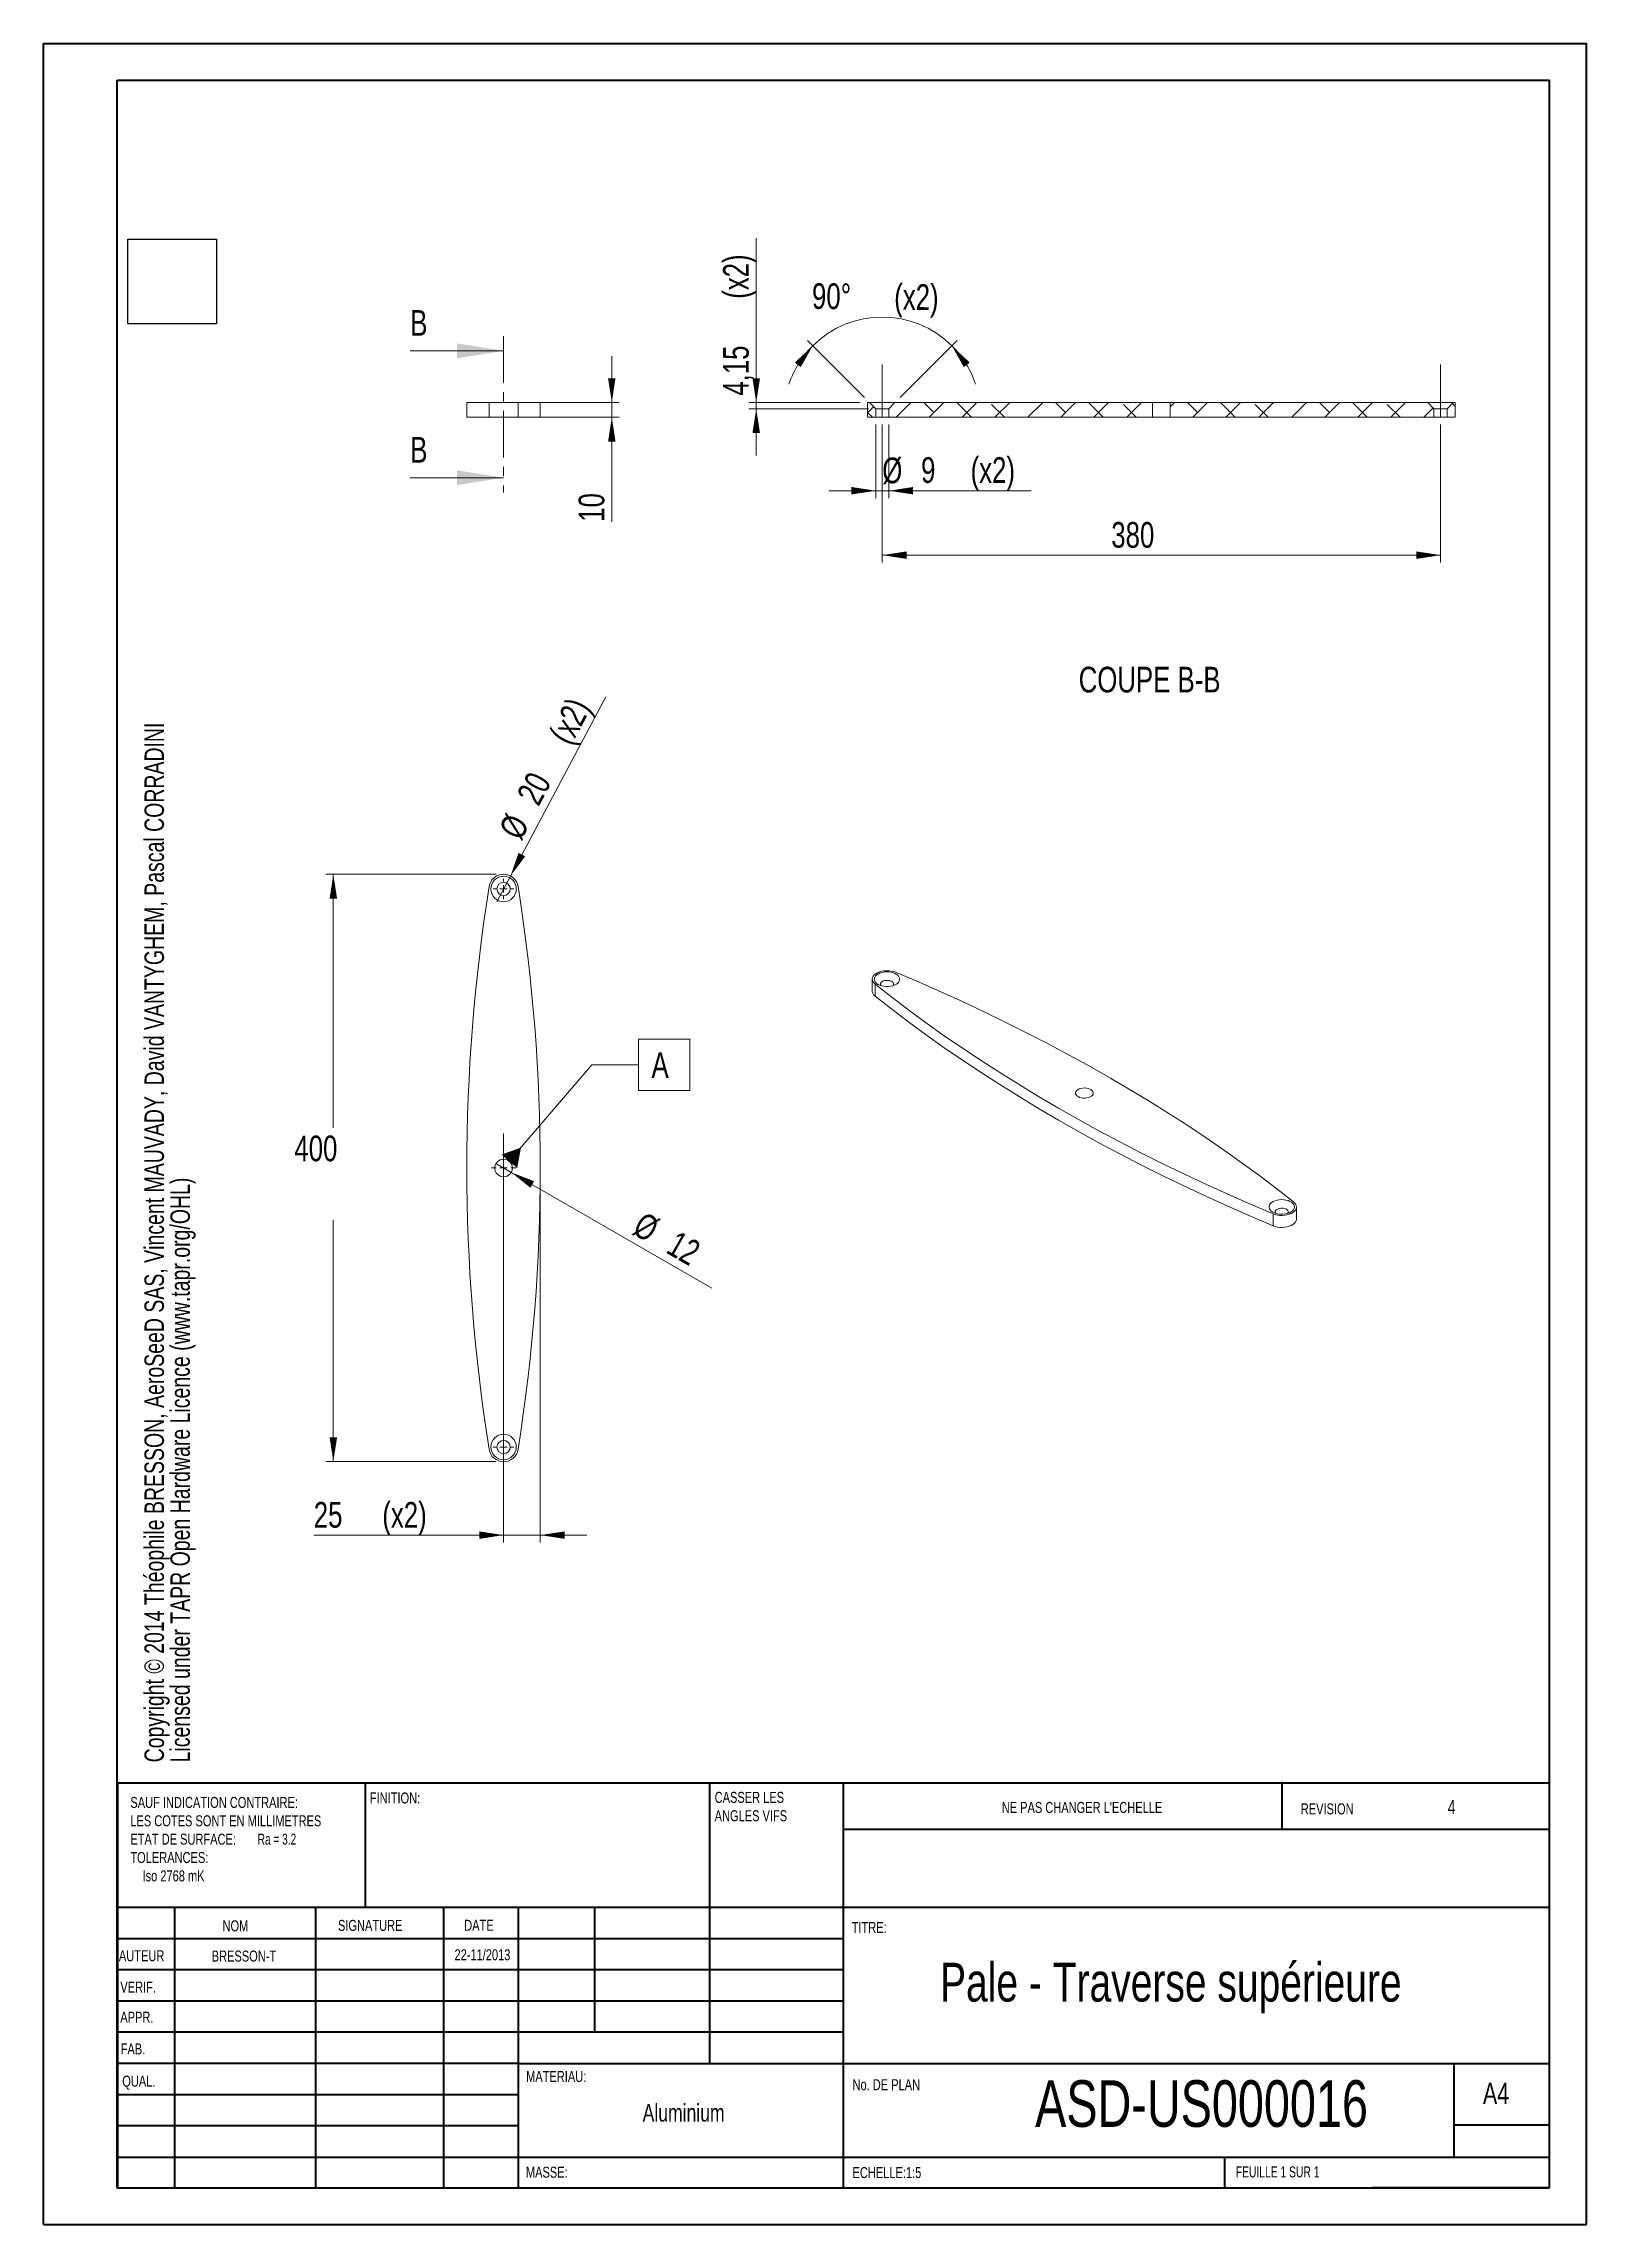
# Model space of a CAD drawing. Header units: millimetres. Extents: x 0 to 210, y 0 to 297.
import ezdxf

# ---------------------------------------------------------------- set-up
doc = ezdxf.new("R2010")
doc.units = ezdxf.units.MM
doc.linetypes.add('CENTER', pattern=[10.16, 6.35, -1.27, 1.27, -1.27])
doc.linetypes.add('CENTERX2', pattern=[20.32, 12.7, -2.54, 2.54, -2.54])
doc.styles.add('SLDTEXTSTYLE0', font='TXT', dxfattribs={"width": 0.75})
doc.styles.add('SLDTEXTSTYLE1', font='TXT', dxfattribs={"width": 0.7})
doc.styles.add('SLDTEXTSTYLE2', font='TXT', dxfattribs={"width": 0.6875})
doc.dimstyles.new('SLDDIMSTYLE0', dxfattribs={"dimtxt": 3.5, "dimasz": 3.302, "dimexe": 0, "dimexo": 0.0625, "dimgap": 0.875, "dimtad": 1, "dimlfac": 5, "dimrnd": 1e-09, "dimzin": 12, "dimdsep": 46, "dimtxsty": 'SLDTEXTSTYLE0', "dimsah": 1, "dimcen": 0.09, "dimadec": 0, "dimazin": 3, "dimtfac": 1, "dimtmove": 0, "dimatfit": 0, "dimfxl": 1, "dimfrac": 2, "dimtolj": 1, "dimtzin": 12, "dimarcsym": 0})
doc.dimstyles.new('SLDDIMSTYLE1', dxfattribs={"dimtxt": 3.5, "dimasz": 3.302, "dimexe": 0, "dimexo": 0.0625, "dimgap": 0.875, "dimtad": 0, "dimtih": 1, "dimtoh": 1, "dimlfac": 5, "dimrnd": 1e-09, "dimzin": 12, "dimdsep": 46, "dimtxsty": 'SLDTEXTSTYLE0', "dimsah": 1, "dimcen": 0.09, "dimadec": 0, "dimazin": 3, "dimtfac": 1, "dimtofl": 0, "dimtmove": 0, "dimatfit": 3, "dimfxl": 1, "dimfrac": 2, "dimtolj": 1, "dimtzin": 12, "dimarcsym": 0})
doc.dimstyles.new('SLDDIMSTYLE2', dxfattribs={"dimtxt": 3.5, "dimasz": 3.302, "dimexe": 0, "dimexo": 0.0625, "dimgap": 0.875, "dimtad": 1, "dimlfac": 5, "dimrnd": 1e-09, "dimzin": 12, "dimdsep": 46, "dimtxsty": 'SLDTEXTSTYLE0', "dimblk1": 'NONE', "dimsah": 1, "dimcen": 0, "dimadec": 0, "dimazin": 3, "dimtfac": 1, "dimtmove": 0, "dimatfit": 3, "dimldrblk": 'NONE', "dimfxl": 1, "dimfrac": 2, "dimtolj": 1, "dimtzin": 12, "dimarcsym": 0})
doc.dimstyles.new('SLDDIMSTYLE4', dxfattribs={"dimtxt": 3.5, "dimasz": 3.302, "dimexe": 0, "dimexo": 0.0625, "dimgap": 0.875, "dimtad": 1, "dimdec": 4, "dimlfac": 5, "dimzin": 12, "dimdsep": 46, "dimtxsty": 'SLDTEXTSTYLE0', "dimsah": 1, "dimcen": 0.09, "dimazin": 3, "dimtfac": 1, "dimtofl": 0, "dimtmove": 0, "dimatfit": 3, "dimfxl": 1, "dimfrac": 2, "dimtolj": 1, "dimtzin": 12, "dimarcsym": 0})
picture_1 = doc.add_image_def('image1.bmp', size_in_pixel=(400, 420))

# ---------------------------------------------------------------- blocks, each defined once
blk = doc.blocks.new('SW_NOTE_0')
at = {"color": 0, "linetype": 'Continuous', "lineweight": 0, "char_height": 2.6458, "attachment_point": 1, "rotation": 90, "style": 'SLDTEXTSTYLE0'}
for s, insert in [('Copyright © 2014 Théophile BRESSON, AeroSeeD SAS, Vincent MAUVADY, David VANTYGHEM, Pascal CORRADINI', (-3.41, 0)), ('Licensed under TAPR Open Hardware Licence (www.tapr.org/OHL)', (0.12, 0))]:
    blk.add_mtext(s, dxfattribs=dict(at, insert=insert))
blk = doc.blocks.new('SW_NOTE_1')
at = {"color": 0, "linetype": 'Continuous', "lineweight": 0, "char_height": 1.5, "attachment_point": 1, "style": 'SLDTEXTSTYLE0'}
for s, insert in [('CASSER LES', (0, 1.93)), ('ANGLES VIFS', (0, -0.57))]:
    blk.add_mtext(s, dxfattribs=dict(at, insert=insert))
blk = doc.blocks.new('SW_NOTE_2')
at = {"color": 0, "linetype": 'Continuous', "lineweight": 0, "char_height": 1.5, "attachment_point": 1}
for s, insert, style in [('SAUF INDICATION CONTRAIRE:', (0, 1.93), 'SLDTEXTSTYLE0'), ('LES COTES SONT EN MILLIMETRES', (0, -0.57), 'SLDTEXTSTYLE0'), ('TOLERANCES:', (0, -5.57), 'SLDTEXTSTYLE0'), ('ETAT DE SURFACE:', (0, -3.07), 'SLDTEXTSTYLE0'), ('Ra = 3.2', (17.33, -3.07), 'SLDTEXTSTYLE2'), ('Iso 2768 mK', (1.66, -8.07), 'SLDTEXTSTYLE0')]:
    blk.add_mtext(s, dxfattribs=dict(at, insert=insert, style=style))
blk = doc.blocks.new('*D4')
at = {"color": 7, "linetype": 'Continuous', "lineweight": 0}
for p, q in [((77.42, 248.32), (77.42, 254.67)), ((65.66, 248.32), (78.42, 248.32)), ((77.42, 248.32), (77.42, 246.32)), ((65.66, 246.32), (78.42, 246.32)), ((77.42, 246.32), (77.42, 232.09))]:
    blk.add_line(p, q, dxfattribs=at)
for points in [[(77.42, 248.32), (77.92, 251.63), (76.91, 251.63)], [(77.42, 246.32), (76.91, 243.02), (77.92, 243.02)]]:
    blk.add_solid(points, dxfattribs=at)
at = {"color": 7, "linetype": 'Continuous', "lineweight": 0, "insert": (72.9, 232.09, 0.02), "char_height": 3.5, "attachment_point": 1, "rotation": 90, "style": 'SLDTEXTSTYLE0'}
blk.add_mtext('10', dxfattribs=at)
blk = doc.blocks.new('*D5')
at = {"color": 7, "linetype": 'Continuous', "lineweight": 0}
for p, q in [((61.69, 184.09), (38.51, 184.09)), ((39.51, 184.09), (39.51, 149.55)), ((39.51, 104.09), (39.51, 136.99)), ((61.69, 104.09), (38.51, 104.09))]:
    blk.add_line(p, q, dxfattribs=at)
for points in [[(39.51, 184.09), (39.01, 180.78), (40.02, 180.78)], [(39.51, 104.09), (40.02, 107.39), (39.01, 107.39)]]:
    blk.add_solid(points, dxfattribs=at)
at = {"color": 7, "linetype": 'Continuous', "lineweight": 0, "insert": (34.21, 148.5, -0.98), "char_height": 3.5, "attachment_point": 1, "style": 'SLDTEXTSTYLE0'}
blk.add_mtext('400', dxfattribs=at)
blk = doc.blocks.new('*D7')
at = {"color": 7, "linetype": 'Continuous', "lineweight": 0}
for q in [(76.62, 208.26), (61.75, 180.32)]:
    blk.add_line((63.63, 183.85), q, dxfattribs=at)
blk.add_solid([(63.63, 183.85), (65.63, 186.53), (64.73, 187)], dxfattribs=at)
at = {"color": 7, "linetype": 'Continuous', "lineweight": 0, "char_height": 3.5, "attachment_point": 1, "rotation": 61.9664, "style": 'SLDTEXTSTYLE0'}
for s, insert in [('(x2)', (68.74, 203.11, -0.98)), ('20', (64.36, 194.87, -0.98)), ('%%c', (61.93, 190.19, -0.98))]:
    blk.add_mtext(s, dxfattribs=dict(at, insert=insert))
blk = doc.blocks.new('_NONE')
blk = doc.blocks.new('*D8')
at = {"color": 7, "linetype": 'Continuous', "lineweight": 0}
for p, q in [((62.69, 148.79), (62.69, 93.09)), ((67.69, 143.09), (67.69, 93.09)), ((62.69, 94.09), (36.85, 94.09)), ((62.69, 94.09), (67.69, 94.09)), ((67.69, 94.09), (74.04, 94.09))]:
    blk.add_line(p, q, dxfattribs=at)
for points in [[(62.69, 94.09), (59.39, 94.59), (59.39, 93.58)], [(67.69, 94.09), (70.99, 93.58), (70.99, 94.59)]]:
    blk.add_solid(points, dxfattribs=at)
at = {"color": 7, "linetype": 'Continuous', "lineweight": 0, "char_height": 3.5, "attachment_point": 1, "style": 'SLDTEXTSTYLE0'}
for s, insert in [('25', (36.85, 98.6, -0.98)), ('(x2)', (46.18, 98.6, -0.98))]:
    blk.add_mtext(s, dxfattribs=dict(at, insert=insert))
blk = doc.blocks.new('*D9')
at = {"color": 7, "linetype": 'Continuous', "lineweight": 0}
for q in [(61.65, 144.69), (91.05, 127.71)]:
    blk.add_line((63.73, 143.49), q, dxfattribs=at)
blk.add_solid([(63.73, 143.49), (66.33, 141.4), (66.84, 142.28)], dxfattribs=at)
at = {"color": 7, "linetype": 'Continuous', "lineweight": 0, "char_height": 3.5, "attachment_point": 1, "rotation": 330, "style": 'SLDTEXTSTYLE0'}
for s, insert in [('%%c', (81.79, 138.25, -0.98)), ('12', (86.39, 135.66, -0.98))]:
    blk.add_mtext(s, dxfattribs=dict(at, insert=insert))
blk = doc.blocks.new('SW_CENTERMARKSYMBOL_0')
at = {"color": 0, "linetype": 'Continuous', "lineweight": 0}
for p, q in [((-1, 0), (-1.4, 0)), ((0, 0), (-0.5, 0)), ((0, 1), (0, 1.4)), ((0, 0), (0, 0.5)), ((0, 0), (0, -0.5)), ((0, 0), (0.5, 0)), ((1, 0), (1.4, 0)), ((0, -1), (0, -1.4))]:
    blk.add_line(p, q, dxfattribs=at)
blk = doc.blocks.new('SW_CENTERMARKSYMBOL_1')
at = {"color": 0, "linetype": 'Continuous', "lineweight": 0}
for p, q in [((-1, 0), (-1.4, 0)), ((0, 0), (-0.5, 0)), ((0, 1), (0, 1.4)), ((0, 0), (0, 0.5)), ((0, 0), (0, -0.5)), ((0, 0), (0.5, 0)), ((1, 0), (1.4, 0)), ((0, -1), (0, -1.4))]:
    blk.add_line(p, q, dxfattribs=at)
blk = doc.blocks.new('SW_CENTERMARKSYMBOL_2')
at = {"color": 0, "linetype": 'Continuous', "lineweight": 0}
for p, q in [((-1, 0), (-1.7, 0)), ((0, 0), (-0.5, 0)), ((0, 1), (0, 1.7)), ((0, 0), (0, 0.5)), ((0, 0), (0, -0.5)), ((0, 0), (0.5, 0)), ((1, 0), (1.7, 0)), ((0, -1), (0, -1.7))]:
    blk.add_line(p, q, dxfattribs=at)
blk = doc.blocks.new('SW_DATUMTAG_0')
at = {"color": 0, "linetype": 'Continuous', "lineweight": 0}
for p, q in [((-1.77, -0.72), (-1.77, 6.28)), ((-1.77, 6.28), (5.23, 6.28)), ((5.23, 6.28), (5.23, -0.72)), ((-19.36, -10.35), (-8.12, 2.78)), ((-8.12, 2.78), (-1.77, 2.78)), ((5.23, -0.72), (-1.77, -0.72))]:
    blk.add_line(p, q, dxfattribs=at)
blk.add_solid([(-18.29, -11.26), (-20.42, -9.44), (-17.76, -8.48)], dxfattribs=at)
at = {"color": 0, "linetype": 'Continuous', "lineweight": 0, "insert": (0, 4.51, 1), "char_height": 3.5, "attachment_point": 1, "style": 'SLDTEXTSTYLE0'}
blk.add_mtext('A', dxfattribs=at)
blk = doc.blocks.new('*D14')
at = {"color": 7, "linetype": 'Continuous', "lineweight": 0}
for p, q in [((114.24, 245.32), (114.24, 226.55)), ((190.24, 245.32), (190.24, 226.55)), ((114.24, 227.55), (190.24, 227.55))]:
    blk.add_line(p, q, dxfattribs=at)
for points in [[(114.24, 227.55), (117.54, 227.04), (117.54, 228.05)], [(190.24, 227.55), (186.94, 228.05), (186.94, 227.04)]]:
    blk.add_solid(points, dxfattribs=at)
at = {"color": 7, "linetype": 'Continuous', "lineweight": 0, "insert": (145.41, 232.06, 0.02), "char_height": 3.5, "attachment_point": 1, "style": 'SLDTEXTSTYLE0'}
blk.add_mtext('380', dxfattribs=at)
blk = doc.blocks.new('*D15')
at = {"color": 7, "linetype": 'Continuous', "lineweight": 0}
for p, q in [((113.34, 245.32), (113.34, 235.32)), ((115.14, 245.32), (115.14, 235.32)), ((113.34, 236.32), (106.99, 236.32)), ((113.34, 236.32), (115.14, 236.32)), ((115.14, 236.32), (134.51, 236.32))]:
    blk.add_line(p, q, dxfattribs=at)
for points in [[(113.34, 236.32), (110.04, 236.83), (110.04, 235.82)], [(115.14, 236.32), (118.44, 235.82), (118.44, 236.83)]]:
    blk.add_solid(points, dxfattribs=at)
at = {"color": 7, "linetype": 'Continuous', "lineweight": 0, "char_height": 3.5, "attachment_point": 1, "style": 'SLDTEXTSTYLE0'}
for s, insert in [('%%c', (114.24, 240.84, 2.52)), ('9', (119.52, 240.89, 2.52)), ('(x2)', (126.26, 240.89, 2.52))]:
    blk.add_mtext(s, dxfattribs=dict(at, insert=insert))
blk = doc.blocks.new('*D16')
at = {"color": 7, "linetype": 'Continuous', "lineweight": 0}
for p, q in [((111.8, 249.03), (104.06, 256.77)), ((116.68, 249.03), (124.41, 256.77))]:
    blk.add_line(p, q, dxfattribs=at)
for start, end in [(45, 135), (135, 161.5311), (18.4689, 45)]:
    blk.add_arc((114.24, 246.59), 13.39, start, end, dxfattribs=at)
for points in [[(104.77, 256.06), (102.33, 253.78), (103.13, 253.15)], [(123.71, 256.06), (125.34, 253.15), (126.14, 253.78)]]:
    blk.add_solid(points, dxfattribs=at)
at = {"color": 7, "linetype": 'Continuous', "lineweight": 0, "char_height": 3.5, "attachment_point": 1, "rotation": 359.4539, "style": 'SLDTEXTSTYLE0'}
for s, insert in [('90°', (104.69, 264.59, 2.52)), ('(x2)', (115.88, 264.48, 2.52))]:
    blk.add_mtext(s, dxfattribs=dict(at, insert=insert))
blk = doc.blocks.new('*D17')
at = {"color": 7, "linetype": 'Continuous', "lineweight": 0}
for p, q in [((97.08, 248.32), (97.08, 270.71)), ((111.24, 248.32), (96.08, 248.32)), ((112.34, 247.49), (96.08, 247.49)), ((97.08, 248.32), (97.08, 247.49)), ((97.08, 247.49), (97.08, 241.14))]:
    blk.add_line(p, q, dxfattribs=at)
for points in [[(97.08, 248.32), (97.59, 251.63), (96.57, 251.63)], [(97.08, 247.49), (96.57, 244.19), (97.59, 244.19)]]:
    blk.add_solid(points, dxfattribs=at)
at = {"color": 7, "linetype": 'Continuous', "lineweight": 0, "char_height": 3.5, "attachment_point": 1, "rotation": 90, "style": 'SLDTEXTSTYLE0'}
for s, insert in [('(x2)', (92.57, 262.46, 2.52)), ('4,15', (92.57, 249.26, 2.52))]:
    blk.add_mtext(s, dxfattribs=dict(at, insert=insert))

msp = doc.modelspace()

# ---------------------------------------------------------------- hatches: boundary and pattern name
at = {"linetype": 'Continuous', "lineweight": 0}
h = msp.add_hatch(dxfattribs=at)
h.set_pattern_fill('ANSI38', style=0)
h.paths.add_polyline_path([(112.238343, 248.323783), (112.238343, 246.323783), (113.338343, 246.323783), (113.338343, 247.493783), (112.508343, 248.323783)], flags=0)
h = msp.add_hatch(dxfattribs=at)
h.set_pattern_fill('ANSI38', style=0)
h.paths.add_polyline_path([(115.138343, 246.323783), (151.038343, 246.323783), (151.038343, 248.323783), (115.968343, 248.323783), (115.138343, 247.493783)], flags=0)
h = msp.add_hatch(dxfattribs=at)
h.set_pattern_fill('ANSI38', style=0)
h.paths.add_polyline_path([(188.508343, 248.323783), (153.438343, 248.323783), (153.438343, 246.323783), (189.338343, 246.323783), (189.338343, 247.493783)], flags=0)
h = msp.add_hatch(dxfattribs=at)
h.set_pattern_fill('ANSI38', style=0)
h.paths.add_polyline_path([(192.238343, 246.323783), (192.238343, 248.323783), (191.968343, 248.323783), (191.138343, 247.493783), (191.138343, 246.323783)], flags=0)

# ---------------------------------------------------------------- linework, layer by layer
at = {"color": 7, "linetype": 'Continuous', "lineweight": 40}
for p, q in [((0.078844, 0.21478), (0.078844, 297.21478)), ((0.078844, 297.21478), (210.078844, 297.21478)), ((210.078844, 0.21478), (210.078844, 297.21478)), ((210.078844, 292.21478), (210.078844, 297.21478)), ((10.078844, 292.21478), (205.078844, 292.21478)), ((10.078844, 5.21478), (10.078844, 292.21478)), ((205.078844, 5.21478), (205.078844, 292.21478)), ((10.110821, 60.370927), (205.078844, 60.370927)), ((10.110821, 60.370927), (10.110821, 5.120927)), ((43.910821, 43.370927), (43.910821, 60.370927)), ((90.710821, 60.370927), (90.710821, 22.120927)), ((108.910821, 60.370927), (108.910821, 5.120927)), ((168.678844, 54.08978), (168.678844, 60.46478)), ((205.078844, 53.995927), (108.910821, 53.995927)), ((205.078844, 43.370927), (10.110821, 43.370927)), ((17.910821, 43.370927), (17.910821, 5.120927)), ((37.101773, 43.370927), (37.101773, 5.120927)), ((54.509747, 43.370927), (54.509747, 5.120927)), ((64.710821, 5.120927), (64.710821, 43.370927)), ((75.110821, 26.370927), (75.110821, 43.370927)), ((108.910821, 39.120927), (10.110821, 39.120927)), ((108.910821, 34.870927), (10.110821, 34.870927)), ((108.910821, 30.620927), (10.110821, 30.620927)), ((108.910821, 26.370927), (10.110821, 26.370927)), ((64.710821, 22.120927), (10.110821, 22.120927)), ((64.710821, 22.120927), (205.078844, 22.120927)), ((192.078844, 9.46478), (192.078844, 22.21478)), ((64.710821, 17.870855), (10.110821, 17.870855)), ((64.710821, 13.620927), (10.110821, 13.620927)), ((205.078844, 13.71478), (192.078844, 13.71478)), ((10.110821, 9.370927), (205.078844, 9.370927)), ((160.878844, 5.21478), (160.878844, 9.46478)), ((10.078844, 5.21478), (205.078844, 5.21478)), ((205.078844, 5.21478), (180.988312, 5.21478)), ((0.078844, 0.21478), (210.078844, 0.21478))]:
    msp.add_line(p, q, dxfattribs=at)
at = {"color": 7, "linetype": 'CENTER', "lineweight": 0}
msp.add_line((62.687199, 257.376552), (62.687199, 236.091167), dxfattribs=at)
at = {"color": 7, "linetype": 'Continuous', "lineweight": 0}
for p, q in [((49.987199, 255.376552), (62.687199, 255.376552)), ((49.987199, 238.091167), (62.687199, 238.091167))]:
    msp.add_line(p, q, dxfattribs=at)
at = {"color": 7, "linetype": 'CENTERX2', "lineweight": 0}
for p, q in [((114.238343, 246.323783), (114.238343, 253.531496)), ((190.238343, 246.323783), (190.238343, 253.531496))]:
    msp.add_line(p, q, dxfattribs=at)
at = {"color": 7, "linetype": 'Continuous', "lineweight": 15}
for p, q in [((57.687199, 248.323783), (57.687199, 246.323783)), ((57.687199, 248.323783), (60.711975, 248.323783)), ((60.711975, 248.323783), (60.711975, 246.323783)), ((60.711975, 248.323783), (64.662422, 248.323783)), ((64.662422, 248.323783), (64.662422, 246.323783)), ((64.662422, 248.323783), (67.687199, 248.323783)), ((67.687199, 246.323783), (67.687199, 248.323783)), ((112.238343, 246.323783), (112.238343, 248.323783)), ((112.238343, 248.323783), (112.508343, 248.323783)), ((112.508343, 248.323783), (113.338344, 247.493783)), ((115.968345, 248.323783), (112.508343, 248.323783)), ((115.138344, 247.493783), (113.338344, 247.493783)), ((113.338344, 247.493783), (113.338344, 246.323783)), ((115.138344, 247.493783), (115.968345, 248.323783)), ((115.138344, 246.323783), (115.138344, 247.493783)), ((115.968345, 248.323783), (151.038343, 248.323783)), ((151.038343, 246.323783), (151.038343, 248.323783)), ((153.438343, 248.323783), (151.038343, 248.323783)), ((153.438343, 248.323783), (153.438343, 246.323783)), ((153.438343, 248.323783), (188.508342, 248.323783)), ((188.508342, 248.323783), (189.338343, 247.493783)), ((191.968344, 248.323783), (188.508342, 248.323783)), ((189.338343, 247.493783), (189.338343, 246.323783)), ((191.138343, 247.493783), (189.338343, 247.493783)), ((191.138343, 247.493783), (191.968344, 248.323783)), ((191.138343, 246.323783), (191.138343, 247.493783)), ((191.968344, 248.323783), (192.238344, 248.323783)), ((192.238344, 248.323783), (192.238344, 246.323783)), ((57.687199, 246.323783), (60.711975, 246.323783)), ((60.711975, 246.323783), (64.662422, 246.323783)), ((64.662422, 246.323783), (67.687199, 246.323783)), ((112.238343, 246.323783), (113.338344, 246.323783)), ((115.138344, 246.323783), (113.338344, 246.323783)), ((115.138344, 246.323783), (151.038343, 246.323783)), ((153.438343, 246.323783), (151.038343, 246.323783)), ((153.438343, 246.323783), (189.338343, 246.323783)), ((191.138343, 246.323783), (189.338343, 246.323783)), ((191.138343, 246.323783), (192.238344, 246.323783)), ((112.874871, 169.801268), (112.874871, 168.168187)), ((113.256263, 169.123083), (113.256263, 167.490001)), ((167.440205, 137.843359), (167.440205, 136.210277)), ((170.614984, 137.14468), (170.614984, 138.777761))]:
    msp.add_line(p, q, dxfattribs=at)
at = {"color": 7, "linetype": 'Continuous', "lineweight": 15, "flags": 128}
for points in [[(116.049651, 170.735671), (115.765576, 170.835024), (115.456936, 170.905866), (115.132243, 170.946244), (114.800451, 170.955045), (114.470712, 170.932024), (114.152119, 170.877819), (113.853459, 170.793922), (113.582971, 170.682648), (113.348111, 170.547067), (113.155358, 170.390917), (113.010029, 170.218505), (112.916133, 170.034584), (112.876255, 169.84423), (112.8915, 169.652691), (112.961445, 169.465249), (113.084161, 169.287075), (113.256263, 169.123083)], [(113.651576, 169.095076), (113.889663, 168.980329), (114.159414, 168.891968), (114.452162, 168.832832), (114.758495, 168.804823), (115.06857, 168.80884), (115.372417, 168.844756), (115.660273, 168.911414), (115.922887, 169.006673), (116.151816, 169.12747), (116.339702, 169.269925), (116.480509, 169.429457), (116.569709, 169.600938), (116.604434, 169.77886), (116.58357, 169.957502), (116.507789, 170.131121), (116.379522, 170.29414), (116.202896, 170.441316), (115.983585, 170.567922), (115.72864, 170.669886), (115.446253, 170.743933), (115.145501, 170.787682), (114.836051, 170.799726), (114.52785, 170.779678), (114.230803, 170.728184), (113.954454, 170.646899), (113.707691, 170.538434), (113.49844, 170.406276), (113.333428, 170.254673), (113.21796, 170.088497), (113.155748, 169.913089), (113.148789, 169.734087), (113.197307, 169.557244), (113.299745, 169.388245), (113.452806, 169.232521), (113.651576, 169.095076)], [(115.707069, 168.925704), (115.721662, 168.947546), (115.770876, 169.074645), (115.76379, 169.204817), (115.70085, 169.329882), (115.586009, 169.441982), (115.426485, 169.534073), (115.232303, 169.600368), (115.015662, 169.636702), (114.790173, 169.640793), (114.570006, 169.612383), (114.368995, 169.553257), (114.19977, 169.46713), (114.072963, 169.359415), (113.996544, 169.236879), (113.975315, 169.10722), (114.010606, 168.978588), (114.042669, 168.925704)], [(170.233593, 139.455947), (167.9493, 141.243051), (165.616514, 143.009155), (163.235816, 144.753821), (160.807796, 146.476615), (158.333056, 148.177111), (155.81221, 149.854887), (153.245885, 151.509525), (150.634718, 153.140614), (147.979357, 154.747751), (145.280462, 156.330535), (142.538702, 157.888574), (139.754758, 159.421482), (136.929322, 160.928876), (134.063094, 162.410384), (131.156787, 163.865637), (128.211122, 165.294274), (125.226831, 166.69594), (122.204654, 168.070289), (119.14534, 169.416977), (116.049651, 170.735671)], [(113.256263, 169.123083), (115.540556, 167.335979), (117.873341, 165.569875), (120.25404, 163.825209), (122.68206, 162.102415), (125.1568, 160.401919), (127.677646, 158.724143), (130.243971, 157.069505), (132.855138, 155.438416), (135.510499, 153.831279), (138.209394, 152.248495), (140.951154, 150.690456), (143.735098, 149.157548), (146.560534, 147.650154), (149.426762, 146.168646), (152.333069, 144.713392), (155.278734, 143.284755), (158.263025, 141.883089), (161.285202, 140.508741), (164.344516, 139.162053), (167.440205, 137.843359)], [(113.256263, 167.490001), (115.540556, 165.702898), (117.873341, 163.936794), (120.25404, 162.192128), (122.68206, 160.469333), (125.1568, 158.768837), (127.677646, 157.091062), (130.243971, 155.436424), (132.855138, 153.805334), (135.510499, 152.198197), (138.209394, 150.615413), (140.951154, 149.057374), (143.735098, 147.524467), (146.560534, 146.017072), (149.426762, 144.535564), (152.333069, 143.080311), (155.278734, 141.651674), (158.263025, 140.250008), (161.285202, 138.87566), (164.344516, 137.528971), (167.440205, 136.210277)], [(140.8964, 153.79967), (141.098646, 153.70582), (141.331112, 153.639263), (141.582928, 153.603111), (141.842318, 153.599055), (142.097155, 153.627284), (142.335522, 153.686478), (142.546273, 153.773869), (142.719554, 153.885371), (142.847263, 154.015771), (142.923428, 154.15897), (142.944488, 154.308274), (142.909457, 154.456701), (142.819975, 154.59731), (142.680224, 154.723527), (142.49674, 154.82945), (142.278102, 154.910126), (142.034533, 154.961783), (141.777423, 154.982006), (141.518793, 154.969849), (141.270738, 154.92588), (141.044854, 154.852155), (140.851706, 154.752122), (140.700323, 154.630458), (140.597785, 154.492851), (140.548886, 154.345737), (140.555913, 154.195994), (140.618537, 154.050624), (140.733829, 153.916425), (140.8964, 153.79967)], [(167.39169, 138.071568), (167.629777, 137.956821), (167.899529, 137.86846), (168.192277, 137.809324), (168.49861, 137.781315), (168.808684, 137.785333), (169.112533, 137.821247), (169.40039, 137.887905), (169.663002, 137.983165), (169.891931, 138.103962), (170.079819, 138.246416), (170.220624, 138.405949), (170.309824, 138.577431), (170.344551, 138.755351), (170.323687, 138.933993), (170.247904, 139.107613), (170.119637, 139.270632), (169.943011, 139.417808), (169.7237, 139.544414), (169.468755, 139.646378), (169.186368, 139.720425), (168.885618, 139.764172), (168.576168, 139.776217), (168.267965, 139.756171), (167.970918, 139.704676), (167.694571, 139.62339), (167.447805, 139.514926), (167.238555, 139.382768), (167.073545, 139.231164), (166.958077, 139.064988), (166.895862, 138.889581), (166.888904, 138.710579), (166.937422, 138.533737), (167.039859, 138.364737), (167.192921, 138.209013), (167.39169, 138.071568)], [(167.440205, 137.843359), (167.724279, 137.744006), (168.032919, 137.673164), (168.357613, 137.632786), (168.689405, 137.623985), (169.019143, 137.647006), (169.337737, 137.701211), (169.636396, 137.785108), (169.906885, 137.896382), (170.141744, 138.031963), (170.334497, 138.188113), (170.479826, 138.360525), (170.573723, 138.544446), (170.6136, 138.734799), (170.598355, 138.926339), (170.528411, 139.11378), (170.405695, 139.291955), (170.233593, 139.455947)], [(167.440205, 136.210277), (167.724279, 136.110925), (168.032919, 136.040082), (168.357613, 135.999704), (168.689405, 135.990903), (169.019143, 136.013924), (169.337737, 136.068129), (169.636396, 136.152026), (169.906885, 136.2633), (170.141744, 136.398882), (170.334497, 136.555031), (170.479826, 136.727444), (170.573723, 136.911364), (170.6136, 137.101718), (170.614984, 137.14468)], [(169.447186, 137.902195), (169.461779, 137.924037), (169.51099, 138.051138), (169.503904, 138.181309), (169.440965, 138.306374), (169.326126, 138.418473), (169.166602, 138.510564), (168.972418, 138.57686), (168.755777, 138.613194), (168.530288, 138.617285), (168.310122, 138.588874), (168.10911, 138.529749), (167.939885, 138.443623), (167.81308, 138.335906), (167.736661, 138.21337), (167.71543, 138.083712), (167.75072, 137.95508), (167.782786, 137.902195)]]:
    msp.add_lwpolyline(points, dxfattribs=at)
at = {"color": 7, "linetype": 'Continuous', "lineweight": 15}
for centre, radius in [((62.687199, 182.086293), 1.73), ((62.687199, 182.086293), 0.9), ((62.687199, 144.086293), 1.2), ((62.687199, 106.086293), 1.73), ((62.687199, 106.086293), 0.9)]:
    msp.add_circle(centre, radius, dxfattribs=at)
for centre, radius, start, end in [((301.853866, 144.086293), 244.166667, 170.97202308, 189.02797692), ((62.687199, 182.086293), 2, 9.02797692, 170.97202308), ((-176.479468, 144.086293), 244.166667, 350.97202308, 9.02797692), ((113.756417, 168.217607), 0.88293, 183.20871476, 235.4955), ((62.687199, 106.086293), 2, 189.02797692, 350.97202308)]:
    msp.add_arc(centre, radius, start, end, dxfattribs=at)
at = {"color": 7, "linetype": 'Continuous', "lineweight": 0}
for points in [[(62.687199, 255.376552), (56.337199, 256.392552), (56.337199, 254.360552)], [(62.687199, 238.091167), (56.337199, 239.107167), (56.337199, 237.075167)]]:
    msp.add_solid(points, dxfattribs=at)

# ---------------------------------------------------------------- block references
for name, p in [('SW_NOTE_0', (17.218153, 63.134647)), ('SW_CENTERMARKSYMBOL_0', (62.687199, 182.086293)), ('SW_DATUMTAG_0', (82.823469, 155.344422)), ('SW_CENTERMARKSYMBOL_2', (62.687199, 144.086293)), ('SW_CENTERMARKSYMBOL_1', (62.687199, 106.086293)), ('SW_NOTE_2', (11.880848, 56.498655)), ('SW_NOTE_1', (91.420037, 57.190417))]:
    msp.add_blockref(name, p, dxfattribs=at)

# ---------------------------------------------------------------- texts
at = {"color": 7, "linetype": 'Continuous', "char_height": 3.5, "attachment_point": 1, "style": 'SLDTEXTSTYLE0'}
for insert in [(49.987199, 260.933623), (49.987199, 243.648237)]:
    msp.add_mtext('B', dxfattribs=dict(at, insert=insert))
at = {"color": 7, "linetype": 'Continuous', "lineweight": 0}
for s, insert, char_height, attachment_point, style in [('COUPE B-B', (150.625664, 212.351136), 3.5, 2, 'SLDTEXTSTYLE0'), ('FINITION:', (44.482113, 59.040199), 1.5, 1, 'SLDTEXTSTYLE0'), ("NE PAS CHANGER L'ECHELLE", (130.493484, 57.747774), 1.5, 1, 'SLDTEXTSTYLE0'), ('REVISION', (171.206425, 57.549689), 1.5, 1, 'SLDTEXTSTYLE0'), ('4', (191.738597, 57.990095), 1.905, 2, 'SLDTEXTSTYLE0'), ('NOM', (24.43306, 41.62241), 1.5, 1, 'SLDTEXTSTYLE0'), ('SIGNATURE', (40.144408, 41.682684), 1.5, 1, 'SLDTEXTSTYLE0'), ('DATE', (57.325523, 41.697107), 1.5, 1, 'SLDTEXTSTYLE0'), ('TITRE:', (110.067008, 41.399262), 1.5, 1, 'SLDTEXTSTYLE0'), ('AUTEUR', (10.32297, 37.550642), 1.5, 1, 'SLDTEXTSTYLE0'), ('BRESSON-T', (27.345504, 37.504293), 1.4986, 2, 'SLDTEXTSTYLE0'), ('22-11/2013', (59.80825, 37.680027), 1.4986, 2, 'SLDTEXTSTYLE0'), ('Pale - Traverse supérieure', (153.514488, 35.849897), 5.29166667, 2, 'SLDTEXTSTYLE0'), ('VERIF.', (10.52129, 33.275335), 1.5, 1, 'SLDTEXTSTYLE0'), ('APPR.', (10.512543, 29.185223), 1.5, 1, 'SLDTEXTSTYLE0'), ('FAB.', (10.566007, 24.854632), 1.5, 1, 'SLDTEXTSTYLE0'), ('MATERIAU:', (65.756683, 21.106984), 1.5, 1, 'SLDTEXTSTYLE0'), ('QUAL.', (10.779864, 20.470577), 1.5, 1, 'SLDTEXTSTYLE0'), ('No. DE PLAN', (110.184787, 19.989565), 1.5, 1, 'SLDTEXTSTYLE0'), ('ASD-US000016', (157.698223, 19.846519), 6.35, 2, 'SLDTEXTSTYLE0'), ('A4', (195.999828, 19.515225), 2.9104167, 1, 'SLDTEXTSTYLE0'), ('Aluminium', (87.196932, 16.606493), 2.38125, 2, 'SLDTEXTSTYLE0'), ('MASSE:', (65.728632, 8.070239), 1.4986, 1, 'SLDTEXTSTYLE0'), ('ECHELLE:1:5', (110.184787, 8.021015), 1.5, 1, 'SLDTEXTSTYLE0'), ('FEUILLE 1 SUR 1', (162.357138, 8.114868), 1.5, 1, 'SLDTEXTSTYLE1')]:
    msp.add_mtext(s, dxfattribs=dict(at, insert=insert, char_height=char_height, attachment_point=attachment_point, style=style))

# ---------------------------------------------------------------- dimensions: what is measured, and where the dimension line sits
dim = msp.add_linear_dim(base=(97.078781, 247.493783), p1=(112.238343, 248.323783), p2=(113.338343, 247.493783), angle=90, text='<> (x2)', dimstyle='SLDDIMSTYLE0', dxfattribs=at)
dim.commit()
dim.dimension.update_dxf_attribs({"geometry": '*D17', "text_midpoint": (97.078781, 259.9849), "dimtype": 160})
dim = msp.add_angular_dim_2l(base=(114.238343, 259.985508), line1=((115.138343, 247.493783), (115.968343, 248.323783)), line2=((112.508343, 248.323783), (113.338343, 247.493783)), text='<> (x2)', dimstyle='SLDDIMSTYLE4', dxfattribs=at)
dim.commit()
dim.dimension.update_dxf_attribs({"geometry": '*D16', "text_midpoint": (114.365987, 259.9849), "dimtype": 162})
for base, p1, p2, dimstyle, picture, middle in [((77.416068, 246.323783), (64.662423, 248.323783), (64.662423, 246.323783), 'SLDDIMSTYLE0', '*D4', (77.416068, 236.094616)), ((39.513611, 104.086293), (62.687199, 184.086293), (62.687199, 104.086293), 'SLDDIMSTYLE1', '*D5', (39.513611, 146.771253))]:
    dim = msp.add_linear_dim(base=base, p1=p1, p2=p2, angle=90, dimstyle=dimstyle, dxfattribs=at)
    dim.commit()
    dim.dimension.update_dxf_attribs({"geometry": picture, "text_midpoint": middle, "dimtype": 160})
for base, p1, p2, text, picture, middle in [((115.138343, 236.323783), (113.338343, 246.323783), (115.138343, 246.323783), '%%c<> (x2)', '*D15', (124.375615, 236.323783)), ((67.687199, 96.864418), (62.687199, 144.086293), (67.687199, 144.086293), '<> (x2)', '*D8', (45.638543, 96.864418))]:
    dim = msp.add_linear_dim(base=base, p1=p1, p2=p2, text=text, dimstyle='SLDDIMSTYLE0', dxfattribs=at)
    dim.commit()
    dim.dimension.update_dxf_attribs({"geometry": picture, "text_midpoint": middle, "dimtype": 160})
dim = msp.add_linear_dim(base=(190.238343, 230.323783), p1=(114.238343, 246.323783), p2=(190.238343, 246.323783), dimstyle='SLDDIMSTYLE1', dxfattribs=at)
dim.commit()
dim.dimension.update_dxf_attribs({"geometry": '*D14', "text_midpoint": (150.713267, 230.323783), "dimtype": 160})
dim = msp.add_diameter_dim_2p(p1=(61.74722, 180.320949), p2=(63.627178, 183.851637), text='<> (x2)', dimstyle='SLDDIMSTYLE2', dxfattribs=at)
dim.commit()
dim.dimension.update_dxf_attribs({"geometry": '*D7', "text_midpoint": (71.350687, 198.356906), "dimtype": 163})
dim = msp.add_diameter_dim_2p(p1=(61.647968, 144.686293), p2=(63.726429, 143.486293), dimstyle='SLDDIMSTYLE2', dxfattribs=at)
dim.commit()
dim.dimension.update_dxf_attribs({"geometry": '*D9', "text_midpoint": (85.424969, 130.958651), "dimtype": 163})

# ---------------------------------------------------------------- pictures from other files: only their frames are drawn
image = msp.add_image(picture_1, insert=(23.628208, 259.070538), size_in_units=(11.526773, 12.103112), rotation=90)
image.dxf.flags = 7

doc.saveas('drawing.dxf')
